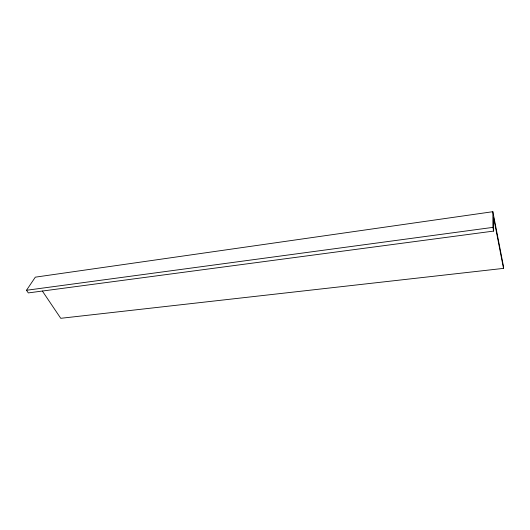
<?xml version="1.0" encoding="UTF-8"?>
<svg xmlns="http://www.w3.org/2000/svg" width="530" height="530" viewBox="0 0 530 530"><rect width="100%" height="100%" fill="white"/><g stroke="black" fill="none" stroke-linecap="round" stroke-linejoin="round"><path stroke-width="0.79" d="M503.5 268.385L493.582 217.419L493.649 231.08L28.315 292.911L26.5 290.274L35.318 277.163L492.86 211.695L503.46 266.272L503.5 268.385L60.751 318.305L42.367 291.043M26.5 290.274L492.913 227.377L492.86 211.695M492.913 227.377L493.649 231.08"/></g></svg>
